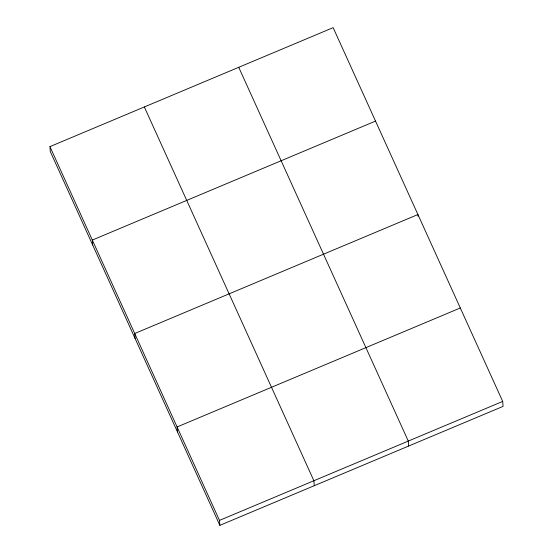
<?xml version="1.0" encoding="UTF-8"?>
<svg xmlns="http://www.w3.org/2000/svg" width="553" height="553" viewBox="0 0 553 553"><rect width="100%" height="100%" fill="white"/><g stroke="black" fill="none" stroke-linecap="round" stroke-linejoin="round"><path stroke-width="0.83" d="M49.936 146.621L333.141 27.65L502.698 401.423L503.064 406.379L219.859 525.35L50.302 151.577L49.936 146.621L219.486 520.394L219.859 525.35M375.528 121.093L92.323 240.064L92.697 245.02M460.303 307.98L177.098 426.951L177.472 431.907M219.486 520.394L502.698 401.423M238.737 67.307L408.294 441.08L408.66 446.036M144.34 106.964L313.89 480.737L314.263 485.693M418.04 216.188L417.916 214.536L134.711 333.507L135.084 338.464"/></g></svg>
